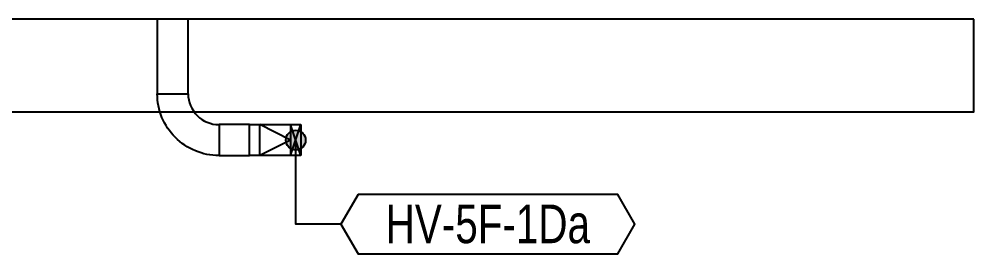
# Model space of a CAD drawing. Header units: millimetres. Extents: x 28900 to 374841, y -351975 to 849955.
# Drawn here: x 323312 to 332587, y 415070 to 417350 of the extents above; entities that cross this region are included whole.
import ezdxf
from ezdxf.enums import TextEntityAlignment as Align

# ---------------------------------------------------------------- set-up
doc = ezdxf.new("R2010")
doc.units = ezdxf.units.MM
doc.header["$LTSCALE"] = 150
doc.layers.add('-----26 Electrical Cable Tray_HV_IT', color=4, linetype='Continuous')
doc.layers.add('-----99 Cable Schedule', color=2, linetype='Continuous')
doc.styles.add('ELEC', font='Dotum.ttf')

# ---------------------------------------------------------------- blocks, each defined once
blk = doc.blocks.new('A$550585017316')
at = {"color": 0}
for p, q in [((400, 300), (0, 300)), ((0, 300), (0, 0)), ((500, 300), (400, 300)), ((500, 0), (500, 300)), ((0, 0), (400, 0)), ((400, 0), (500, 0))]:
    blk.add_line(p, q, dxfattribs=at)
at = {"color": 8}
for p, q in [((100, 0), (0, 300)), ((0, 0), (100, 300)), ((100, 150), (400, 300)), ((100, 300), (100, 0)), ((400, 0), (400, 300)), ((100, 150), (400, 0))]:
    blk.add_line(p, q, dxfattribs=at)
blk = doc.blocks.new('A$C9a0ab699')
h = blk.add_hatch(color=0)
edge = h.paths.add_edge_path()
edge.add_arc((64, 64), 64, 720, 1080, ccw=False)
at = {"color": 0}
blk.add_circle((64, 64), 64, dxfattribs=at)

msp = doc.modelspace()

# ---------------------------------------------------------------- linework, layer by layer
at = {"layer": '-----26 Electrical Cable Tray_HV_IT', "elevation": 0}
for points in [[(332587.1, 417350), (276250, 417350), (276250, 416450), (332587.1, 416450)], [(324654.7, 417350), (324654.7, 416625), (324954.7, 416625), (324954.7, 417350)], [(325550, 416325), (325254.7, 416325), (325254.7, 416025), (325550, 416025)]]:
    msp.add_lwpolyline(points, close=True, dxfattribs=at)
msp.add_lwpolyline([(324954.7, 416625), (324954.7, 416625, 0.414214), (325254.7, 416325), (325254.7, 416325), (325254.7, 416025, -0.414214), (324654.7, 416625)], format="xyb", close=True, dxfattribs=at)
at = {"layer": '-----99 Cable Schedule', "color": 1, "elevation": 0}
msp.add_lwpolyline([(326437.8, 415358.9), (326000, 415358.9), (326000, 416175)], dxfattribs=at)
msp.add_lwpolyline([(326604.5, 415647.6), (326437.8, 415358.9), (326604.5, 415070.1), (329127.1, 415070.1), (329293.8, 415358.9), (329127.1, 415647.6)], close=True, dxfattribs=at)

# ---------------------------------------------------------------- block references
at = {"layer": '-----26 Electrical Cable Tray_HV_IT', "xscale": -1}
msp.add_blockref('A$550585017316', (326050, 416025), dxfattribs=at)
at = {"layer": '-----99 Cable Schedule', "color": 1, "xscale": 1.5, "yscale": 1.5, "zscale": 1.5, "rotation": 90.00000000000001}
msp.add_blockref('A$C9a0ab699', (326096, 416079), dxfattribs=at)

# ---------------------------------------------------------------- texts
at = {"layer": '-----99 Cable Schedule', "style": 'ELEC', "width": 0.8}
msp.add_text('HV-5F-1Da', height=375, dxfattribs=at).set_placement((327865.8, 415358.9), align=Align.MIDDLE)

doc.saveas('drawing.dxf')
